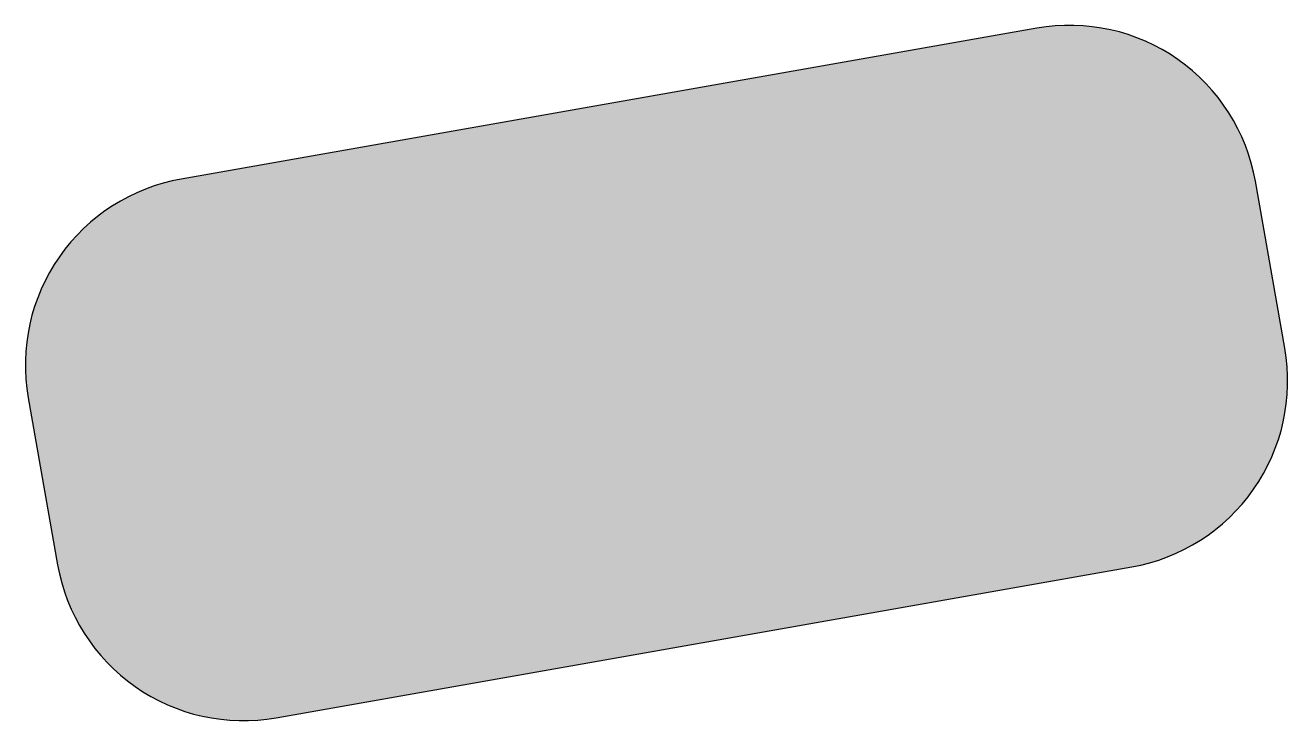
# Model space of a CAD drawing. Header units: millimetres. Extents: x 8.3 to 41.7, y 10.8 to 29.2.
import ezdxf

# ---------------------------------------------------------------- set-up
doc = ezdxf.new("R2010")
doc.units = ezdxf.units.MM
doc.layers.get('0').update_dxf_attribs({"lineweight": 25})

msp = doc.modelspace()

# ---------------------------------------------------------------- hatches: boundary and pattern name
at = {"transparency": 33554687}
h = msp.add_hatch(color=256, dxfattribs=at)
edge = h.paths.add_edge_path(flags=0)
edge.add_line((14.924, 10.868), (37.592, 14.865))
edge.add_arc((36.723, 19.789), 5, 280, 370)
edge.add_line((41.647, 20.657), (40.868, 25.076))
edge.add_arc((35.944, 24.208), 5, 10, 100)
edge.add_line((35.076, 29.132), (12.408, 25.135))
edge.add_arc((13.277, 20.211), 5, 100, 190)
edge.add_line((8.353, 19.343), (9.132, 14.924))
edge.add_arc((14.056, 15.792), 5, 190, 280)

# ---------------------------------------------------------------- linework, layer by layer
at = {"flags": 128}
msp.add_lwpolyline([(14.924, 10.868), (37.592, 14.865, 0.414214), (41.647, 20.657), (40.868, 25.076, 0.414214), (35.076, 29.132), (12.408, 25.135, 0.414214), (8.353, 19.343), (9.132, 14.924, 0.414214)], format="xyb", close=True, dxfattribs=at)

doc.saveas('drawing.dxf')
